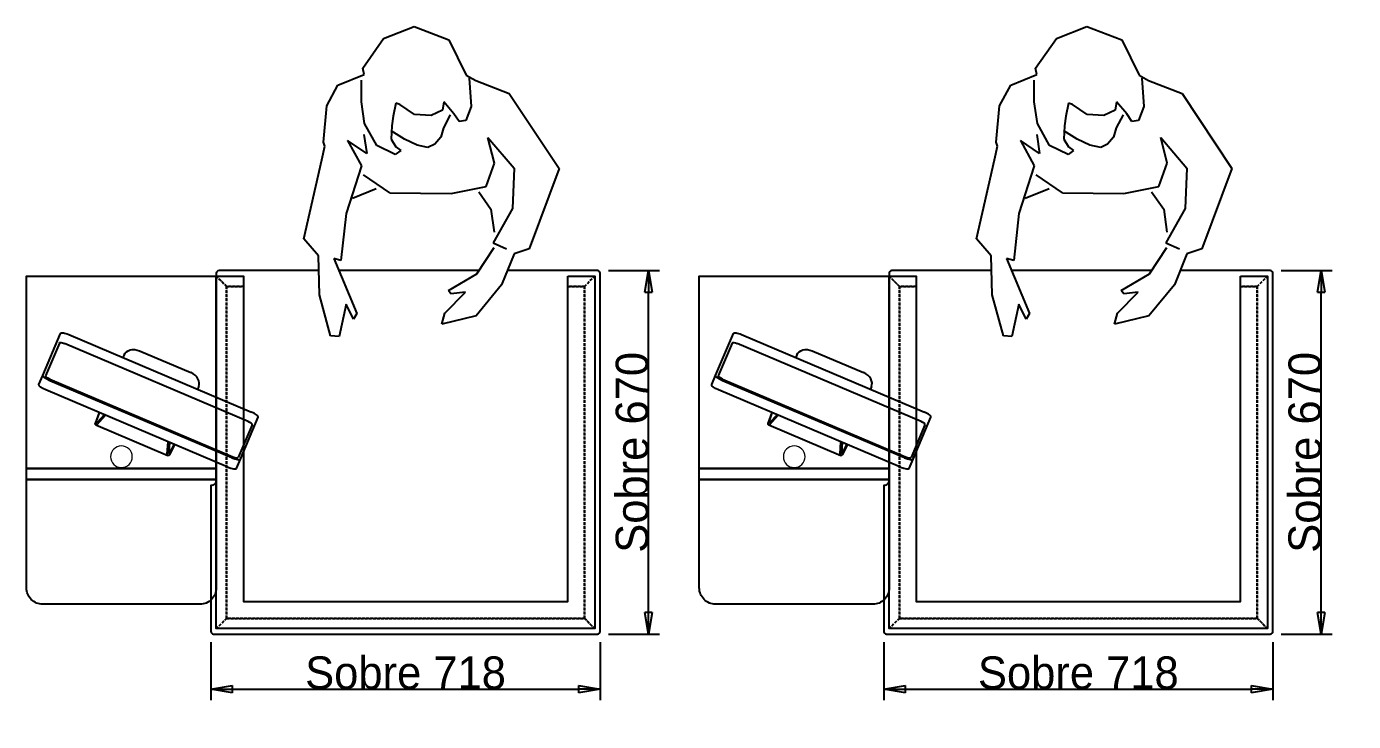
# Model space of a CAD drawing. Header units: inches. Extents: x -159985 to -144881, y -80411 to -63904.
# Drawn here: x -156607 to -154160, y -72165 to -70884 of the extents above; entities that cross this region are included whole.
import ezdxf

# ---------------------------------------------------------------- set-up
doc = ezdxf.new("R2010")
doc.units = ezdxf.units.IN
doc.header["$MEASUREMENT"] = 0
doc.set_wipeout_variables(frame=1)
doc.linetypes.add('Discontinua JB', pattern=[0.75, 0.5, -0.25])
doc.layers.add('7- Kubic Expo Metálica', color=7, linetype='Continuous', true_color=0x9da3a6)
for name, color, linetype in [('_Co MUEBLE CONCEP', 5, 'Continuous'), ('_Co SOMBREADOS', 8, 'Continuous'), ('Imac JB', 8, 'Continuous'), ('Linea Capa Color 0000 JB', 7, 'Continuous'), ('Linea Capa Color 0140 Blau Vidre JB', 140, 'Continuous')]:
    doc.layers.add(name, color=color, linetype=linetype)
doc.styles.add('Jordi Ava', font='')
doc.styles.get('Jordi Ava').set_extended_font_data('AvantGarde Md BT')
doc.dimstyles.new('Jordi Ava 2015', dxfattribs={"dimtxt": 60, "dimasz": 40, "dimexe": 20, "dimexo": 20, "dimgap": 0.09, "dimtad": 1, "dimdec": 0, "dimzin": 0, "dimdsep": 46, "dimtxsty": 'Jordi Ava', "dimblk": 'CLOSED', "dimcen": 1.5, "dimclrd": 7, "dimclre": 7, "dimclrt": 256, "dimadec": 0, "dimazin": 0, "dimtfac": 0.05, "dimtdec": 0, "dimtofl": 0, "dimtmove": 0, "dimatfit": 3, "dimldrblk": 'CLOSED', "dimfxl": 90, "dimtolj": 1, "dimtzin": 0, "dimlwd": -1, "dimlwe": -1, "dimarcsym": 0})

# ---------------------------------------------------------------- blocks, each defined once
blk = doc.blocks.new('_Closed')
at = {"color": 0, "linetype": 'ByBlock', "lineweight": -2}
for p, q in [((-1, 0.167), (0, 0)), ((-1, 0.167), (-1, -0.167)), ((0, 0), (-1, -0.167)), ((0, 0), (-1, 0))]:
    blk.add_line(p, q, dxfattribs=at)
blk = doc.blocks.new('*D468')
at = {"layer": 'Defpoints', "color": 0, "ltscale": 10, "transparency": 16777216}
for p in [(-156267, -71999), (-155549, -71999), (-155549, -72105.7)]:
    blk.add_point(p, dxfattribs=at)
at = {"layer": 'Linea Capa Color 0140 Blau Vidre JB', "color": 7, "ltscale": 10, "transparency": 16777216}
for p, q in [((-156267, -72019), (-156267, -72125.7)), ((-155549, -72019), (-155549, -72125.7)), ((-156227, -72105.7), (-155589, -72105.7))]:
    blk.add_line(p, q, dxfattribs=at)
at = {"layer": 'Linea Capa Color 0140 Blau Vidre JB', "color": 7, "ltscale": 10, "transparency": 16777216, "xscale": 40, "yscale": 40, "zscale": 40, "rotation": 180}
blk.add_blockref('_Closed', (-156267, -72105.7), dxfattribs=at)
at = {"layer": 'Linea Capa Color 0140 Blau Vidre JB', "color": 7, "ltscale": 10, "transparency": 16777216, "xscale": 40, "yscale": 40, "zscale": 40}
blk.add_blockref('_Closed', (-155549, -72105.7), dxfattribs=at)
at = {"layer": 'Linea Capa Color 0140 Blau Vidre JB', "ltscale": 10, "transparency": 16777216, "insert": (-155908, -72075.6), "char_height": 60, "attachment_point": 5, "style": 'Jordi Ava'}
blk.add_mtext('\\A1;Sobre 718', dxfattribs=at)
blk = doc.blocks.new('*D469')
at = {"layer": 'Defpoints', "color": 0, "ltscale": 10, "transparency": 16777216}
for p in [(-155554, -71334), (-155459.9, -71334), (-155554, -72004)]:
    blk.add_point(p, dxfattribs=at)
at = {"layer": 'Linea Capa Color 0140 Blau Vidre JB', "color": 7, "ltscale": 10, "transparency": 16777216}
for p, q in [((-155534, -71334), (-155439.9, -71334)), ((-155459.9, -71964), (-155459.9, -71374)), ((-155534, -72004), (-155439.9, -72004))]:
    blk.add_line(p, q, dxfattribs=at)
at = {"layer": 'Linea Capa Color 0140 Blau Vidre JB', "color": 7, "ltscale": 10, "transparency": 16777216, "xscale": 40, "yscale": 40, "zscale": 40}
for p, rotation in [((-155459.9, -71334), 90), ((-155459.9, -72004), 270)]:
    blk.add_blockref('_Closed', p, dxfattribs=dict(at, rotation=rotation))
at = {"layer": 'Linea Capa Color 0140 Blau Vidre JB', "ltscale": 10, "transparency": 16777216, "insert": (-155490, -71669), "char_height": 60, "attachment_point": 5, "rotation": 90, "style": 'Jordi Ava'}
blk.add_mtext('\\A1;Sobre 670', dxfattribs=at)
blk = doc.blocks.new('Planta Expo Kubic JB')
at = {"layer": '7- Kubic Expo Metálica', "color": 7}
blk.add_lwpolyline([(348, 577, 0.414214), (318, 607), (28, 607, 0.414214), (-2, 577), (-2, 377), (348, 377)], format="xyb", close=True, dxfattribs=at)
for points in [[(-2, 357), (348, 357), (348, 377), (-2, 377)], [(348, 357), (-2, 357), (-2, 2), (348, 2)]]:
    blk.add_lwpolyline(points, close=True, dxfattribs=at)
at = {"layer": '7- Kubic Expo Metálica', "color": 7, "lineweight": 13, "ltscale": 10}
blk.add_circle((173, 335), 20, dxfattribs=at)
blk = doc.blocks.new('Planta Imac JB 2020')
at = {"layer": 'Imac JB'}
for p, q in [((-75.6, 133.7), (-74.4, 155)), ((-73.7, 151.8), (-74.7, 133.7)), ((-72.1, 157), (72.1, 157)), ((-65.3, 133.7), (-71.7, 152.1)), ((-70.2, 155.6), (-62.7, 133.7)), ((70.2, 155.6), (62.7, 133.7)), ((65.3, 133.7), (71.7, 152.1)), ((73.7, 151.8), (74.7, 133.7)), ((75.6, 133.7), (74.4, 155)), ((-197.9, 129.7), (-197.9, 111.1)), ((182.3, 133.7), (-182.3, 133.7)), ((197.9, 129.7), (197.9, 111.1)), ((-197.9, 111.1), (-197.9, 27.2)), ((-193.1, 44.3), (-193.1, 109.9)), ((-183.4, 112.6), (183.4, 112.6)), ((182.3, 115.2), (-182.3, 115.2)), ((193.1, 44.3), (193.1, 109.9)), ((197.9, 111.1), (197.9, 27.2)), ((184.1, 41.7), (-184.1, 41.7)), ((-183.4, 23.1), (183, 23.1)), ((-74.8, 18), (-74.8, 23.1)), ((-51.4, 0), (51.4, 0)), ((74.8, 18), (74.8, 23.1))]:
    blk.add_line(p, q, dxfattribs=at)
for centre, radius, start, end in [((-72.2, 154.9), 2.12, 19.0624, 176.7674), ((-72.7, 151.8), 1.06, 19.0624, 176.7674), ((72.2, 154.9), 2.12, 3.2326, 160.9376), ((72.7, 151.8), 1.06, 3.2326, 160.9376)]:
    blk.add_arc(centre, radius, start, end, dxfattribs=at)
for centre, major_axis, ratio, start_param, end_param in [((-182.3, 129.7), (-15.6, 0), 0.260994, 4.712389, 6.283185), ((-182.3, 111.1), (-15.6, 0), 0.260994, 4.712389, 6.283185), ((-183.4, 109.9), (-9.68, 0), 0.280083, 4.712389, 6.283185), ((-183.4, 27.2), (-14.5, 0), 0.280083, 0, 1.570832), ((-184.1, 44.3), (-9.02, 0), 0.29004, 0, 1.570796), ((-51.4, 18), (-23.4, 0), 0.769865, 0, 1.570796)]:
    blk.add_ellipse(centre, major_axis=major_axis, ratio=ratio, start_param=start_param, end_param=end_param, dxfattribs=at)
at = {"layer": 'Imac JB', "extrusion": (0, 0, -1)}
for centre, major_axis, ratio, start_param, end_param in [((182.3, 129.7), (15.6, 0), 0.260994, 4.712389, 6.283185), ((182.3, 111.1), (15.6, 0), 0.260994, 4.712389, 6.283185), ((183.4, 109.9), (9.68, 0), 0.280083, 4.712389, 6.283185), ((183.4, 27.2), (14.5, 0), 0.280083, 0, 1.600948), ((184.1, 44.3), (9.02, 0), 0.29004, 0, 1.570796), ((51.4, 18), (23.4, 0), 0.769865, 0, 1.570796)]:
    blk.add_ellipse(centre, major_axis=major_axis, ratio=ratio, start_param=start_param, end_param=end_param, dxfattribs=at)
blk = doc.blocks.new('*D470')
at = {"layer": 'Defpoints', "color": 0, "ltscale": 10, "transparency": 16777216}
for p in [(-155026.2, -71999), (-154308.2, -71999), (-154308.2, -72105.7)]:
    blk.add_point(p, dxfattribs=at)
at = {"layer": 'Linea Capa Color 0140 Blau Vidre JB', "color": 7, "ltscale": 10, "transparency": 16777216}
for p, q in [((-155026.2, -72019), (-155026.2, -72125.7)), ((-154308.2, -72019), (-154308.2, -72125.7)), ((-154986.2, -72105.7), (-154348.2, -72105.7))]:
    blk.add_line(p, q, dxfattribs=at)
at = {"layer": 'Linea Capa Color 0140 Blau Vidre JB', "color": 7, "ltscale": 10, "transparency": 16777216, "xscale": 40, "yscale": 40, "zscale": 40, "rotation": 180}
blk.add_blockref('_Closed', (-155026.2, -72105.7), dxfattribs=at)
at = {"layer": 'Linea Capa Color 0140 Blau Vidre JB', "color": 7, "ltscale": 10, "transparency": 16777216, "xscale": 40, "yscale": 40, "zscale": 40}
blk.add_blockref('_Closed', (-154308.2, -72105.7), dxfattribs=at)
at = {"layer": 'Linea Capa Color 0140 Blau Vidre JB', "ltscale": 10, "transparency": 16777216, "insert": (-154667.2, -72075.6), "char_height": 60, "attachment_point": 5, "style": 'Jordi Ava'}
blk.add_mtext('\\A1;Sobre 718', dxfattribs=at)
blk = doc.blocks.new('*D471')
at = {"layer": 'Defpoints', "color": 0, "ltscale": 10, "transparency": 16777216}
for p in [(-154313.2, -71334), (-154219.2, -71334), (-154313.2, -72004)]:
    blk.add_point(p, dxfattribs=at)
at = {"layer": 'Linea Capa Color 0140 Blau Vidre JB', "color": 7, "ltscale": 10, "transparency": 16777216}
for p, q in [((-154293.2, -71334), (-154199.2, -71334)), ((-154219.2, -71964), (-154219.2, -71374)), ((-154293.2, -72004), (-154199.2, -72004))]:
    blk.add_line(p, q, dxfattribs=at)
at = {"layer": 'Linea Capa Color 0140 Blau Vidre JB', "color": 7, "ltscale": 10, "transparency": 16777216, "xscale": 40, "yscale": 40, "zscale": 40}
for p, rotation in [((-154219.2, -71334), 90), ((-154219.2, -72004), 270)]:
    blk.add_blockref('_Closed', p, dxfattribs=dict(at, rotation=rotation))
at = {"layer": 'Linea Capa Color 0140 Blau Vidre JB', "ltscale": 10, "transparency": 16777216, "insert": (-154249.3, -71669), "char_height": 60, "attachment_point": 5, "rotation": 90, "style": 'Jordi Ava'}
blk.add_mtext('\\A1;Sobre 670', dxfattribs=at)
blk = doc.blocks.new('NM98')
blk.add_wipeout([(80360.4, 32189.4), (80423.7, 32204.8), (80470.9, 32261.6), (80493.8, 32318.7), (80521.4, 32327.9), (80577.1, 32476.3), (80485, 32614.1), (80423.2, 32638.3), (80405.8, 32648.3), (80373.8, 32713.4), (80309.4, 32737.8), (80253.3, 32715.8), (80215.1, 32661), (80217.2, 32649.4), (80169.1, 32629.9), (80148.4, 32591.5), (80142.4, 32524.4), (80144.9, 32517.4), (80106.2, 32346.3), (80132.9, 32315.1), (80135.1, 32243.3), (80155.5, 32167.5), (80171.3, 32166.3), (80184, 32226.2), (80197.7, 32198.6), (80203.8, 32208.7), (80161.6, 32310.1), (80174.6, 32306.4), (80184.1, 32393), (80192.7, 32419.6), (80248.5, 32442.2), (80264.8, 32431.2), (80377.8, 32429.8), (80424.3, 32439.4), (80451.2, 32401.4), (80458.9, 32345.8), (80455.3, 32339.3), (80461, 32336.8), (80424.9, 32282.2), (80372.7, 32251), (80377.5, 32245.3), (80404.2, 32248.1), (80365.9, 32209.3)]).dxf.layer = '_Co SOMBREADOS'
at = {"layer": '_Co SOMBREADOS'}
for p, q in [((80253.3, 32715.8), (80309.4, 32737.8)), ((80309.4, 32737.8), (80373.8, 32713.4)), ((80215.1, 32661), (80253.3, 32715.8)), ((80373.8, 32713.4), (80405.8, 32648.3)), ((80169.1, 32629.9), (80217.2, 32649.4)), ((80217.2, 32649.4), (80215.1, 32661)), ((80405.8, 32648.3), (80423.2, 32638.3)), ((80148.4, 32591.5), (80169.1, 32629.9)), ((80212.3, 32599.1), (80212.3, 32638.7)), ((80410.8, 32642.9), (80414.9, 32590.4)), ((80423.2, 32638.3), (80485, 32614.1)), ((80218.2, 32559.3), (80212.3, 32599.1)), ((80364.2, 32599), (80362, 32583.8)), ((80383, 32576.8), (80364.2, 32599)), ((80485, 32614.1), (80577.1, 32476.3)), ((80142.4, 32524.4), (80148.4, 32591.5)), ((80270.8, 32572.4), (80268.2, 32554.6)), ((80275.6, 32596.4), (80270.8, 32572.4)), ((80283, 32594), (80275.6, 32596.4)), ((80310.2, 32575.7), (80283, 32594)), ((80341.1, 32573.8), (80310.2, 32575.7)), ((80362, 32583.8), (80341.1, 32573.8)), ((80376.3, 32575.2), (80363.7, 32551.1)), ((80392.6, 32562.5), (80383, 32576.8)), ((80414.9, 32590.4), (80404.6, 32564.6)), ((80240.8, 32518.3), (80218.2, 32559.3)), ((80268.2, 32554.6), (80267.2, 32530.1)), ((80363.7, 32551.1), (80358.6, 32533.7)), ((80404.6, 32564.6), (80392.6, 32562.5)), ((80144.9, 32517.4), (80142.4, 32524.4)), ((80222.1, 32503.9), (80186.9, 32527.9)), ((80186.9, 32527.9), (80212.3, 32480.8)), ((80217, 32538.8), (80222.1, 32503.9)), ((80291.9, 32530.4), (80266.9, 32545.7)), ((80267.2, 32530.1), (80275.5, 32515.9)), ((80315, 32519.2), (80291.9, 32530.4)), ((80358.6, 32533.7), (80347.7, 32521)), ((80457.7, 32486.1), (80445.7, 32533.1)), ((80445.7, 32533.1), (80494.2, 32477)), ((80139.1, 32492.1), (80144.9, 32517.4)), ((80274.8, 32501.7), (80240.8, 32518.3)), ((80285, 32509.3), (80274.8, 32501.7)), ((80275.5, 32515.9), (80285, 32509.3)), ((80335.1, 32515), (80315, 32519.2)), ((80347.7, 32521), (80335.1, 32515)), ((80106.2, 32346.3), (80139.1, 32492.1)), ((80212.3, 32480.8), (80184.1, 32393)), ((80442.4, 32443.1), (80457.7, 32486.1)), ((80494.2, 32477), (80490.8, 32402.1)), ((80577.1, 32476.3), (80521.4, 32327.9)), ((80264.8, 32431.2), (80216, 32464.3)), ((80239.7, 32438.6), (80196, 32421)), ((80264.8, 32431.2), (80377.8, 32429.8)), ((80377.8, 32429.8), (80442.4, 32443.1)), ((80428.7, 32433.2), (80451.2, 32401.4)), ((80451.2, 32401.4), (80457.2, 32358.5)), ((80490.8, 32402.1), (80455.3, 32339.3)), ((80184.1, 32393), (80174.6, 32306.4)), ((80132.9, 32315.1), (80106.2, 32346.3)), ((80424.9, 32282.2), (80457, 32330.7)), ((80455.3, 32339.3), (80480.1, 32328.2)), ((80521.4, 32327.9), (80493.8, 32318.7)), ((80135.1, 32243.3), (80132.9, 32315.1)), ((80174.6, 32306.4), (80161.6, 32310.1)), ((80161.6, 32310.1), (80203.8, 32208.7)), ((80493.8, 32318.7), (80470.9, 32261.6)), ((80372.7, 32251), (80424.9, 32282.2)), ((80470.9, 32261.6), (80423.7, 32204.8)), ((80155.5, 32167.5), (80135.1, 32243.3)), ((80365.9, 32209.3), (80404.2, 32248.1)), ((80377.5, 32245.3), (80372.7, 32251)), ((80404.2, 32248.1), (80377.5, 32245.3)), ((80184, 32226.2), (80171.3, 32166.3)), ((80197.7, 32198.6), (80184, 32226.2)), ((80203.8, 32208.7), (80197.7, 32198.6)), ((80360.4, 32189.4), (80365.9, 32209.3)), ((80423.7, 32204.8), (80360.4, 32189.4)), ((80171.3, 32166.3), (80155.5, 32167.5))]:
    blk.add_line(p, q, dxfattribs=at)

msp = doc.modelspace()

# ---------------------------------------------------------------- linework, layer by layer
at = {"linetype": 'Discontinua JB', "ltscale": 10}
for points in [[(-156238, -71975), (-156257, -71994), (-156257, -71344), (-156238, -71363)], [(-154997.2, -71975), (-155016.2, -71994), (-155016.2, -71344), (-154997.2, -71363)]]:
    msp.add_lwpolyline(points, close=True, dxfattribs=at)
at = {"ltscale": 10}
for points in [[(-155609, -71344), (-155559, -71344), (-155559, -71994), (-156257, -71994), (-156257, -71344), (-156207, -71344), (-156207, -71944), (-155609, -71944), (-155609, -71344)], [(-154368.2, -71344), (-154318.2, -71344), (-154318.2, -71994), (-155016.2, -71994), (-155016.2, -71344), (-154966.2, -71344), (-154966.2, -71944), (-154368.2, -71944), (-154368.2, -71344)]]:
    msp.add_lwpolyline(points, dxfattribs=at)
at = {"layer": 'Linea Capa Color 0000 JB', "linetype": 'Discontinua JB', "ltscale": 10}
for points in [[(-156207, -71363), (-156238, -71363), (-156257, -71344), (-156207, -71344)], [(-155578, -71363), (-155609, -71363), (-155609, -71344), (-155559, -71344)], [(-155559, -71994), (-155578, -71975), (-155578, -71363), (-155559, -71344)], [(-154966.2, -71363), (-154997.2, -71363), (-155016.2, -71344), (-154966.2, -71344)], [(-154337.2, -71363), (-154368.2, -71363), (-154368.2, -71344), (-154318.2, -71344)], [(-154318.2, -71994), (-154337.2, -71975), (-154337.2, -71363), (-154318.2, -71344)], [(-155578, -71975), (-156238, -71975), (-156238, -71363), (-156207, -71363), (-156207, -71944), (-155609, -71944), (-155609, -71363), (-155578, -71363)], [(-154337.2, -71975), (-154997.2, -71975), (-154997.2, -71363), (-154966.2, -71363), (-154966.2, -71944), (-154368.2, -71944), (-154368.2, -71363), (-154337.2, -71363)], [(-155559, -71994), (-156257, -71994), (-156238, -71975), (-155578, -71975)], [(-154318.2, -71994), (-155016.2, -71994), (-154997.2, -71975), (-154337.2, -71975)]]:
    msp.add_lwpolyline(points, close=True, dxfattribs=at)
at = {"layer": 'Linea Capa Color 0140 Blau Vidre JB', "color": 140}
for points in [[(-156257, -71720, -0.414214), (-156267, -71730), (-156267, -71999, 0.414214), (-156262, -72004), (-155554, -72004, 0.414214), (-155549, -71999), (-155549, -71339, 0.414214), (-155554, -71334), (-156252, -71334, 0.414214), (-156257, -71339)], [(-155016.2, -71720, -0.414214), (-155026.2, -71730), (-155026.2, -71999, 0.414214), (-155021.2, -72004), (-154313.2, -72004, 0.414214), (-154308.2, -71999), (-154308.2, -71339, 0.414214), (-154313.2, -71334), (-155011.2, -71334, 0.414214), (-155016.2, -71339)]]:
    msp.add_lwpolyline(points, format="xyb", close=True, dxfattribs=at)

# ---------------------------------------------------------------- block references
at = {"xscale": -1, "rotation": 180}
for p in [(-156605, -71342), (-155364.2, -71342)]:
    msp.add_blockref('Planta Expo Kubic JB', p, dxfattribs=at)
at = {"layer": 'Linea Capa Color 0000 JB', "ltscale": 10, "xscale": -1, "rotation": 157.0329799186014}
for p in [(-156351.3, -71502, 0), (-155110.6, -71502, 0)]:
    msp.add_blockref('Planta Imac JB 2020', p, dxfattribs=at)

# ---------------------------------------------------------------- dimensions: what is measured, and where the dimension line sits
at = {"layer": 'Linea Capa Color 0140 Blau Vidre JB', "ltscale": 10}
for base, p1, p2, picture, middle in [((-155459.9, -71334), (-155554, -72004), (-155554, -71334), '*D469', (-155490, -71669)), ((-154219.2, -71334), (-154313.2, -72004), (-154313.2, -71334), '*D471', (-154249.3, -71669))]:
    dim = msp.add_linear_dim(base=base, p1=p1, p2=p2, angle=270, text='Sobre <>', dimstyle='Jordi Ava 2015', dxfattribs=at)
    dim.commit()
    dim.dimension.update_dxf_attribs({"geometry": picture, "text_midpoint": middle})
for base, p1, p2, picture, middle in [((-155549, -72105.7), (-156267, -71999), (-155549, -71999), '*D468', (-155908, -72075.6)), ((-154308.2, -72105.7), (-155026.2, -71999), (-154308.2, -71999), '*D470', (-154667.2, -72075.6))]:
    dim = msp.add_linear_dim(base=base, p1=p1, p2=p2, text='Sobre <>', dimstyle='Jordi Ava 2015', dxfattribs=at)
    dim.commit()
    dim.dimension.update_dxf_attribs({"geometry": picture, "text_midpoint": middle})

# ---------------------------------------------------------------- next in the draw order: block references
at = {"layer": '_Co MUEBLE CONCEP'}
for p in [(-236201.7, -103621.9), (-234961, -103621.9)]:
    msp.add_blockref('NM98', p, dxfattribs=at)

doc.saveas('drawing.dxf')
